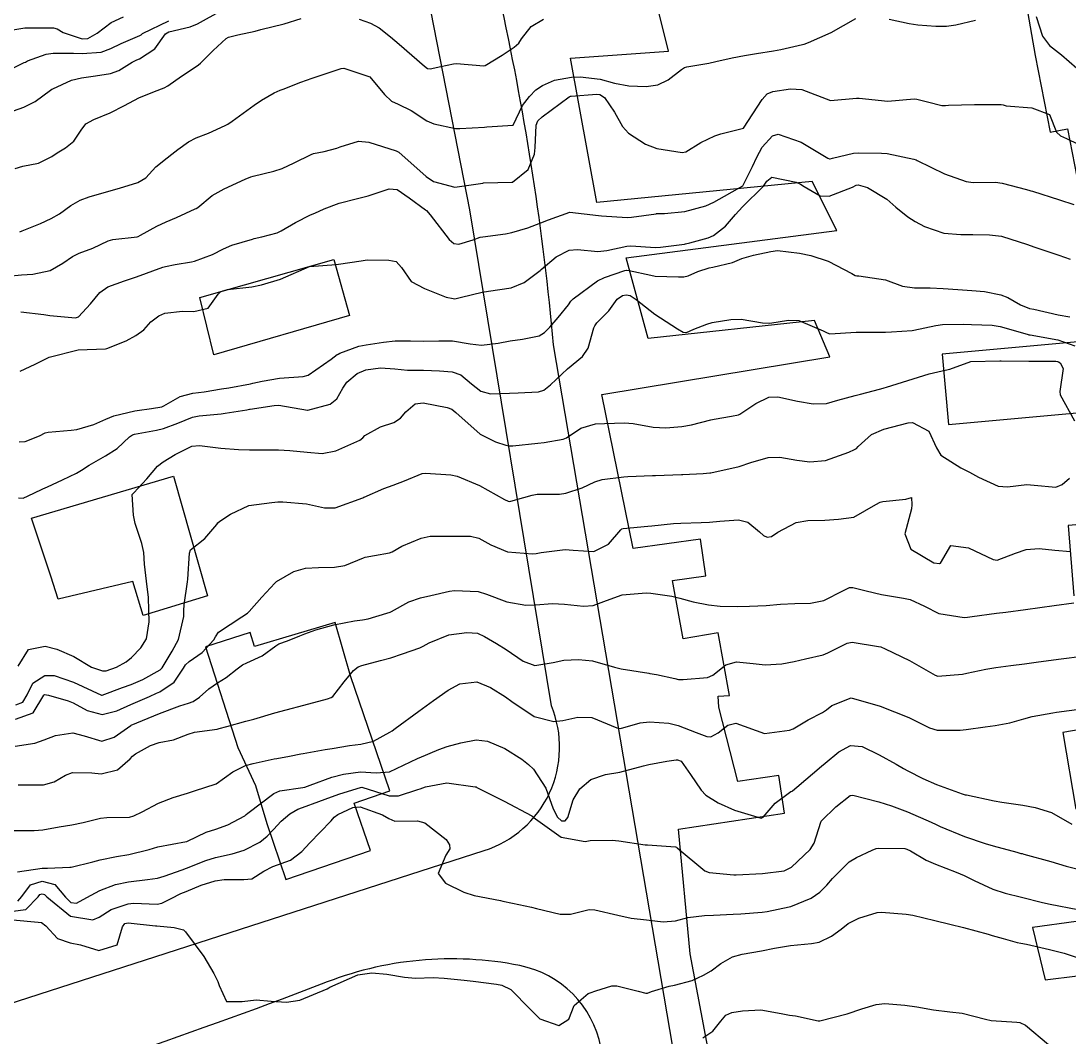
# Model space of a CAD drawing. Header units: metres. Extents: x 318500 to 325275, y 7408834 to 7428799.
# Drawn here: x 320734.7 to 320807.5, y 7424640.1 to 7424710.7 of the extents above; entities that cross this region are included whole.
import ezdxf

# ---------------------------------------------------------------- set-up
doc = ezdxf.new("R2010")
doc.units = ezdxf.units.M
doc.header["$MEASUREMENT"] = 0
for name, color, linetype in [('Curvas de Nivel 1m', 11, 'Continuous'), ('Curvas de Nivel 5m', 15, 'Continuous'), ('Edificações', 30, 'Continuous'), ('Vias Primárias', 230, 'Continuous')]:
    doc.layers.add(name, color=color, linetype=linetype)

msp = doc.modelspace()

# ---------------------------------------------------------------- linework, layer by layer
at = {"layer": 'Curvas de Nivel 1m', "flags": 128}
for points, elevation in [([(320733.321, 7424709.915), (320735.013, 7424710.186), (320736.692, 7424710.195), (320737.013, 7424710.19), (320737.254, 7424710.108), (320737.68, 7424709.86), (320739.004, 7424709.436), (320739.384, 7424709.454), (320740.037, 7424709.825), (320741.017, 7424710.558), (320741.87, 7424710.953)], 788), ([(320733.722, 7424707.155), (320734.978, 7424707.772), (320735.055, 7424707.813), (320735.207, 7424707.888), (320736.496, 7424708.367), (320736.988, 7424708.435), (320738.408, 7424708.43), (320738.988, 7424708.399), (320740.307, 7424708.503), (320740.994, 7424708.753), (320741.7, 7424709.102), (320743.008, 7424709.661), (320743.086, 7424709.711), (320743.192, 7424709.787), (320745.019, 7424710.68)], 789), ([(320734.342, 7424700.434), (320734.88, 7424700.58), (320735.968, 7424700.795), (320736.891, 7424701.248), (320737.256, 7424701.504), (320737.836, 7424701.856), (320738.424, 7424702.33), (320738.919, 7424703.09), (320739.242, 7424703.519), (320739.798, 7424703.827), (320740.935, 7424704.282), (320741.948, 7424704.792), (320742.945, 7424705.336), (320744.03, 7424705.774), (320744.695, 7424706.023), (320744.956, 7424706.17), (320745.895, 7424706.822), (320746.977, 7424707.548), (320747.088, 7424707.628), (320747.207, 7424707.737), (320748.091, 7424708.626), (320749.006, 7424709.454), (320749.168, 7424709.548), (320749.815, 7424709.698), (320751.013, 7424709.965), (320751.4, 7424710.063), (320753.018, 7424710.466), (320754.212, 7424710.833)], 791), ([(320734.675, 7424696.039), (320734.823, 7424696.087), (320736.099, 7424696.609), (320736.836, 7424696.944), (320737.418, 7424697.285), (320738.215, 7424697.85), (320738.854, 7424698.225), (320739.487, 7424698.461), (320740.86, 7424698.853), (320741.599, 7424699.066), (320742.867, 7424699.445), (320743.409, 7424699.782), (320744.112, 7424700.541), (320744.891, 7424701.175), (320745.228, 7424701.422), (320745.653, 7424701.749), (320746.372, 7424702.274), (320746.912, 7424702.547), (320747.774, 7424702.87), (320748.925, 7424703.406), (320749.122, 7424703.512), (320749.418, 7424703.703), (320750.941, 7424704.82), (320751.448, 7424705.172), (320752.338, 7424705.666), (320752.756, 7424705.859), (320752.954, 7424705.938), (320754.191, 7424706.412), (320754.966, 7424706.689), (320755.655, 7424706.934), (320756.976, 7424707.366), (320757.179, 7424707.396), (320758.968, 7424706.797), (320759.981, 7424705.565), (320760.478, 7424705.09), (320760.943, 7424704.888), (320761.842, 7424704.439), (320762.932, 7424703.733), (320763.419, 7424703.515), (320764.926, 7424703.202), (320765.231, 7424703.19), (320766.927, 7424703.299), (320767.086, 7424703.309), (320768.93, 7424703.44), (320769.585, 7424704.792), (320770.054, 7424705.429), (320770.5, 7424705.882), (320770.962, 7424706.197), (320771.807, 7424706.567), (320772.971, 7424706.765), (320773.572, 7424706.78), (320774.969, 7424706.618), (320775.956, 7424706.359), (320776.962, 7424706.165), (320778.17, 7424706.114), (320778.964, 7424706.234), (320779.68, 7424706.589), (320780.611, 7424707.286), (320780.825, 7424707.44), (320780.983, 7424707.481), (320782.509, 7424707.743), (320782.989, 7424707.84), (320784.14, 7424708.095), (320784.996, 7424708.266), (320785.818, 7424708.398), (320787.001, 7424708.583), (320787.515, 7424708.682), (320789.008, 7424709.026), (320789.127, 7424709.059), (320789.44, 7424709.174), (320791.017, 7424709.873), (320792.727, 7424710.825)], 792), ([(320758.233, 7424710.798), (320759.019, 7424710.504), (320759.629, 7424710.184), (320760.403, 7424709.559), (320761.002, 7424709.045), (320762.767, 7424707.523), (320762.978, 7424707.365), (320763.163, 7424707.333), (320763.913, 7424707.511), (320764.788, 7424707.697), (320764.983, 7424707.709), (320766.9, 7424707.552), (320766.982, 7424707.573), (320768.159, 7424708.286), (320769.001, 7424708.846), (320769.312, 7424709.13), (320769.497, 7424709.435), (320770.173, 7424710.274), (320771.024, 7424710.788)], 791), ([(320795.027, 7424710.781), (320796.432, 7424710.487), (320797.023, 7424710.387), (320798.269, 7424710.298), (320799.023, 7424710.306), (320799.654, 7424710.403), (320801.027, 7424710.723)], 792), ([(320805.249, 7424710.967), (320805.676, 7424709.62), (320806.17, 7424708.953), (320807, 7424708.304), (320808.599, 7424706.916)], 792), ([(320733.833, 7424692.957), (320734.782, 7424693.045), (320735.564, 7424693.101), (320736.785, 7424693.35), (320737.665, 7424693.857), (320738.322, 7424694.322), (320738.801, 7424694.549), (320739.729, 7424694.904), (320740.814, 7424695.405), (320741.127, 7424695.495), (320742.819, 7424695.692), (320742.897, 7424695.71), (320743.054, 7424695.786), (320744.178, 7424696.422), (320744.835, 7424696.729), (320745.559, 7424697.029), (320746.848, 7424697.619), (320746.925, 7424697.653), (320747.038, 7424697.728), (320748.035, 7424698.541), (320748.863, 7424699.016), (320750.308, 7424699.688), (320750.704, 7424699.851), (320750.873, 7424699.901), (320752.314, 7424700.23), (320752.881, 7424700.424), (320753.71, 7424700.825), (320754.897, 7424701.403), (320755.068, 7424701.457), (320755.802, 7424701.616), (320756.674, 7424701.833), (320756.905, 7424701.922), (320758.178, 7424702.32), (320758.91, 7424702.242), (320760.799, 7424701.654), (320760.901, 7424701.612), (320760.982, 7424701.549), (320762.875, 7424699.861), (320763.386, 7424699.515), (320764.866, 7424699.123), (320766.816, 7424699.417), (320766.87, 7424699.432), (320767.864, 7424699.455), (320768.837, 7424699.474), (320768.871, 7424699.486), (320769.962, 7424700.351), (320770.399, 7424701.425), (320770.453, 7424701.878), (320770.524, 7424703.424), (320770.634, 7424703.722), (320770.936, 7424704.012), (320772.817, 7424705.392), (320772.899, 7424705.442), (320772.951, 7424705.455), (320774.734, 7424705.582), (320774.953, 7424705.55), (320775.261, 7424705.357), (320775.959, 7424704.331), (320776.506, 7424703.344), (320776.923, 7424702.887), (320778.115, 7424702.119), (320778.907, 7424701.803), (320780.659, 7424701.528), (320780.905, 7424701.583), (320781.947, 7424702.237), (320782.922, 7424702.7), (320783.344, 7424702.833), (320784.93, 7424703.23), (320786.219, 7424705.211), (320786.561, 7424705.601), (320786.958, 7424705.764), (320788.189, 7424705.961), (320788.961, 7424705.914), (320790.95, 7424705.15), (320792.758, 7424705.317), (320792.953, 7424705.314), (320794.95, 7424705.1), (320796.772, 7424705.253), (320796.953, 7424705.244), (320797.703, 7424705.059), (320798.698, 7424704.795), (320798.948, 7424704.806), (320799.159, 7424704.827), (320800.948, 7424704.865), (320802.821, 7424704.864), (320802.949, 7424704.843), (320803.156, 7424704.78), (320804.947, 7424704.64), (320806.155, 7424704.165), (320806.641, 7424702.944), (320806.926, 7424702.683), (320807.351, 7424702.506), (320808.913, 7424701.748)], 793), ([(320734.749, 7424690.469), (320736.333, 7424690.287), (320736.745, 7424690.227), (320738.525, 7424690.061), (320738.744, 7424690.133), (320739.566, 7424691.02), (320740.233, 7424691.818), (320740.774, 7424692.206), (320741.942, 7424692.635), (320742.781, 7424692.904), (320744.594, 7424693.568), (320744.789, 7424693.625), (320745.447, 7424693.75), (320746.582, 7424693.944), (320746.794, 7424693.995), (320748.058, 7424694.46), (320748.807, 7424694.839), (320749.399, 7424695.113), (320750.818, 7424695.529), (320750.941, 7424695.556), (320751.464, 7424695.674), (320752.528, 7424695.96), (320752.827, 7424696.094), (320753.81, 7424696.671), (320754.844, 7424697.198), (320755.143, 7424697.328), (320755.793, 7424697.616), (320756.854, 7424698.014), (320758.109, 7424698.336), (320758.859, 7424698.525), (320760.312, 7424699.006), (320760.864, 7424698.96), (320761.713, 7424698.391), (320762.85, 7424697.563), (320762.901, 7424697.519), (320763.159, 7424697.203), (320764.485, 7424695.503), (320764.816, 7424695.212), (320765.145, 7424695.165), (320766.14, 7424695.48), (320766.642, 7424695.654), (320766.823, 7424695.692), (320768.387, 7424695.886), (320768.828, 7424695.974), (320769.949, 7424696.313), (320770.838, 7424696.649), (320771.385, 7424696.868), (320772.85, 7424697.39), (320774.847, 7424697.16), (320775.061, 7424697.144), (320776.845, 7424697.032), (320777.146, 7424697.035), (320778.85, 7424697.286), (320778.87, 7424697.29), (320779.438, 7424697.301), (320780.852, 7424697.439), (320782.292, 7424697.83), (320782.858, 7424698.088), (320784.87, 7424699.23), (320785.541, 7424700.57), (320785.856, 7424701.216), (320786.209, 7424701.912), (320786.922, 7424702.691), (320787.32, 7424702.8), (320788.916, 7424702.257), (320790.786, 7424701.152), (320790.899, 7424701.098), (320790.944, 7424701.105), (320791.105, 7424701.147), (320792.549, 7424701.481), (320792.906, 7424701.514), (320794.51, 7424701.5), (320794.905, 7424701.458), (320796.749, 7424701.072), (320796.899, 7424701.025), (320796.987, 7424700.98), (320798.885, 7424700.046), (320800.382, 7424699.521), (320800.877, 7424699.455), (320802.409, 7424699.465), (320802.876, 7424699.408), (320804.571, 7424698.964), (320804.809, 7424698.901), (320804.869, 7424698.884), (320804.982, 7424698.846), (320806.863, 7424698.24), (320807.851, 7424697.916)], 794), ([(320734.626, 7424681.445), (320735.039, 7424681.473), (320736.026, 7424681.876), (320736.435, 7424682.07), (320736.634, 7424682.123), (320738.231, 7424682.251), (320738.637, 7424682.315), (320739.8, 7424682.666), (320740.648, 7424683.034), (320741.203, 7424683.253), (320742.657, 7424683.612), (320742.811, 7424683.634), (320743.824, 7424683.773), (320744.534, 7424683.89), (320744.663, 7424683.953), (320745.806, 7424684.61), (320746.677, 7424684.835), (320747.47, 7424684.93), (320748.681, 7424685.121), (320749.178, 7424685.208), (320750.687, 7424685.482), (320750.848, 7424685.517), (320751.487, 7424685.668), (320752.692, 7424685.88), (320754.347, 7424685.98), (320754.695, 7424686.083), (320756.288, 7424687.188), (320756.709, 7424687.506), (320756.768, 7424687.541), (320756.886, 7424687.598), (320758.205, 7424688.098), (320758.719, 7424688.196), (320759.919, 7424688.365), (320760.724, 7424688.456), (320761.799, 7424688.459), (320762.724, 7424688.447), (320763.765, 7424688.469), (320764.724, 7424688.464), (320765.946, 7424688.257), (320766.72, 7424688.158), (320767.881, 7424688.294), (320768.725, 7424688.465), (320769.581, 7424688.578), (320770.731, 7424688.806), (320771.106, 7424689.043), (320771.461, 7424689.409), (320772.059, 7424690.092), (320772.763, 7424690.956), (320772.933, 7424691.222), (320773.087, 7424691.385), (320774.783, 7424692.619), (320775.275, 7424692.865), (320776.678, 7424693.341), (320776.765, 7424693.366), (320776.79, 7424693.37), (320776.979, 7424693.337), (320778.485, 7424693.012), (320778.786, 7424692.958), (320780.415, 7424692.915), (320780.786, 7424692.911), (320781.087, 7424692.977), (320781.756, 7424693.27), (320782.531, 7424693.525), (320782.795, 7424693.576), (320784.149, 7424693.891), (320784.804, 7424694.181), (320785.613, 7424694.413), (320786.812, 7424694.671), (320787.277, 7424694.732), (320788.81, 7424694.547), (320789.585, 7424694.392), (320790.803, 7424694.003), (320792.451, 7424693.125), (320792.672, 7424693.005), (320792.789, 7424692.973), (320792.935, 7424692.972), (320794.786, 7424692.703), (320795.967, 7424692.268), (320796.781, 7424692.131), (320797.869, 7424692.141), (320798.781, 7424692.102), (320799.794, 7424692.015), (320800.779, 7424691.954), (320801.654, 7424691.882), (320802.777, 7424691.665), (320803.27, 7424691.478), (320804.156, 7424690.969), (320804.766, 7424690.716), (320805.074, 7424690.649), (320806.76, 7424690.268), (320807.568, 7424690.118)], 796), ([(320734.575, 7424677.564), (320734.909, 7424677.553), (320735.639, 7424677.879), (320736.271, 7424678.187), (320736.587, 7424678.322), (320737.625, 7424678.824), (320738.601, 7424679.273), (320738.964, 7424679.475), (320739.474, 7424679.827), (320740.617, 7424680.49), (320741.43, 7424680.994), (320742.292, 7424681.793), (320742.486, 7424681.938), (320742.633, 7424681.988), (320744.15, 7424682.255), (320744.639, 7424682.367), (320745.649, 7424682.741), (320746.652, 7424683.164), (320747.112, 7424683.266), (320748.655, 7424683.398), (320748.93, 7424683.431), (320750.435, 7424683.683), (320750.629, 7424683.712), (320750.661, 7424683.715), (320752.337, 7424683.983), (320752.665, 7424683.988), (320754.636, 7424683.654), (320754.66, 7424683.653), (320756.212, 7424684.062), (320756.673, 7424684.435), (320757.102, 7424685.178), (320757.381, 7424685.593), (320758.083, 7424686.2), (320758.699, 7424686.456), (320759.725, 7424686.589), (320760.7, 7424686.517), (320761.589, 7424686.427), (320762.699, 7424686.424), (320763.818, 7424686.389), (320764.698, 7424686.303), (320765.299, 7424686.094), (320766.041, 7424685.48), (320766.683, 7424684.971), (320767.351, 7424684.789), (320768.681, 7424684.822), (320769.271, 7424684.844), (320770.682, 7424684.917), (320771.057, 7424685.042), (320771.521, 7424685.408), (320772.701, 7424686.516), (320773.729, 7424687.375), (320774.141, 7424687.946), (320774.536, 7424689.363), (320774.591, 7424689.513), (320774.745, 7424689.722), (320775.564, 7424690.545), (320776.147, 7424691.346), (320776.517, 7424691.598), (320776.773, 7424691.658), (320777.043, 7424691.606), (320777.477, 7424691.329), (320778.755, 7424690.32), (320780.342, 7424689.286), (320780.737, 7424689.069), (320780.968, 7424689.047), (320781.465, 7424689.273), (320782.382, 7424689.627), (320782.747, 7424689.73), (320784.038, 7424689.953), (320784.751, 7424689.972), (320786.239, 7424689.717), (320786.747, 7424689.68), (320788.044, 7424689.894), (320788.75, 7424689.873), (320790.458, 7424689.154), (320790.738, 7424689.009), (320790.925, 7424688.959), (320792.739, 7424689.053), (320792.802, 7424689.057), (320794.739, 7424689.062), (320794.778, 7424689.061), (320795.191, 7424689.093), (320796.624, 7424689.189), (320796.742, 7424689.206), (320798.264, 7424689.53), (320798.748, 7424689.586), (320800.161, 7424689.614), (320800.749, 7424689.6), (320802.193, 7424689.553), (320802.747, 7424689.462), (320804.448, 7424688.964), (320804.674, 7424688.896), (320804.739, 7424688.889), (320804.814, 7424688.884), (320806.736, 7424688.539), (320807.927, 7424688.118)], 797), ([(320734.564, 7424665.889), (320735.28, 7424667.039), (320736.441, 7424667.268), (320737.23, 7424667.067), (320738.431, 7424666.546), (320739.64, 7424665.822), (320740.416, 7424665.553), (320740.661, 7424665.563), (320741.387, 7424665.8), (320742.045, 7424666.174), (320742.43, 7424666.483), (320743.068, 7424667.153), (320743.458, 7424667.775), (320743.645, 7424668.956), (320743.632, 7424669.773), (320743.599, 7424670.658), (320743.476, 7424671.775), (320743.33, 7424672.966), (320743.277, 7424673.779), (320743.143, 7424674.387), (320742.675, 7424675.788), (320742.558, 7424676.351), (320742.469, 7424677.791), (320742.52, 7424677.852), (320742.582, 7424677.902), (320743.486, 7424678.888), (320744.231, 7424679.766), (320744.613, 7424680.069), (320745.453, 7424680.582), (320746.624, 7424681.154), (320747.15, 7424681.2), (320748.623, 7424681.013), (320749.858, 7424680.927), (320750.622, 7424680.901), (320751.864, 7424680.903), (320752.622, 7424680.892), (320753.422, 7424680.842), (320754.621, 7424680.725), (320755.656, 7424680.65), (320756.622, 7424680.819), (320758.289, 7424681.575), (320758.478, 7424681.727), (320758.635, 7424681.898), (320759.724, 7424682.483), (320760.649, 7424682.795), (320761.098, 7424683.099), (320761.466, 7424683.538), (320762.115, 7424684.082), (320762.67, 7424684.157), (320764.335, 7424683.833), (320764.663, 7424683.71), (320764.938, 7424683.496), (320766.638, 7424681.991), (320767.692, 7424681.454), (320768.414, 7424681.229), (320768.627, 7424681.173), (320768.895, 7424681.17), (320770.629, 7424681.356), (320771.07, 7424681.413), (320772.398, 7424681.629), (320772.635, 7424681.735), (320773.629, 7424682.392), (320774.65, 7424682.711), (320775.27, 7424682.734), (320776.652, 7424682.776), (320777.248, 7424682.734), (320778.647, 7424682.472), (320779.527, 7424682.417), (320780.648, 7424682.508), (320781.301, 7424682.623), (320782.656, 7424682.984), (320782.879, 7424683.034), (320784.077, 7424683.239), (320784.563, 7424683.33), (320784.662, 7424683.367), (320785.783, 7424684.103), (320786.68, 7424684.554), (320787.296, 7424684.579), (320788.676, 7424684.273), (320789.755, 7424684.082), (320790.675, 7424684.124), (320791.464, 7424684.353), (320792.683, 7424684.673), (320793.051, 7424684.75), (320794.365, 7424685.103), (320794.615, 7424685.176), (320794.691, 7424685.2), (320794.839, 7424685.245), (320796.698, 7424685.825), (320797.822, 7424686.174), (320798.703, 7424686.379), (320799.248, 7424686.491), (320800.71, 7424687.02), (320802.721, 7424687.075), (320802.808, 7424687.076), (320804.721, 7424687.062), (320806.616, 7424687.046), (320806.721, 7424687.032), (320806.79, 7424687.008), (320806.905, 7424686.937), (320807.113, 7424686.535), (320806.876, 7424684.937), (320806.918, 7424684.705), (320807.908, 7424682.921)], 798), ([(320734.383, 7424663.197), (320734.886, 7424663.384), (320735.171, 7424663.882), (320735.577, 7424664.704), (320736.41, 7424665.233), (320737.048, 7424665.222), (320738.404, 7424664.765), (320740.337, 7424663.864), (320740.391, 7424663.862), (320741.793, 7424664.402), (320742.402, 7424664.614), (320743.219, 7424664.966), (320744.418, 7424665.631), (320744.492, 7424665.686), (320744.544, 7424665.758), (320745.256, 7424666.929), (320745.688, 7424667.741), (320746.05, 7424669.321), (320746.059, 7424669.736), (320746.07, 7424670.142), (320746.306, 7424671.733), (320746.326, 7424671.91), (320746.451, 7424673.731), (320746.532, 7424673.962), (320747.508, 7424674.753), (320748.351, 7424675.712), (320748.43, 7424675.833), (320748.554, 7424675.955), (320749.294, 7424676.432), (320750.57, 7424677.028), (320752.17, 7424677.252), (320752.574, 7424677.279), (320752.927, 7424677.294), (320754.573, 7424677.148), (320755.827, 7424676.87), (320756.569, 7424676.872), (320758.488, 7424677.571), (320758.551, 7424677.6), (320758.581, 7424677.614), (320759.944, 7424678.202), (320760.593, 7424678.441), (320761.389, 7424678.747), (320762.606, 7424679.244), (320762.843, 7424679.281), (320764.605, 7424679.157), (320765.035, 7424679.062), (320766.594, 7424678.411), (320768.335, 7424677.444), (320768.578, 7424677.325), (320768.697, 7424677.32), (320769.087, 7424677.435), (320770.25, 7424677.758), (320770.586, 7424677.808), (320772.153, 7424677.83), (320772.587, 7424677.882), (320773.71, 7424678.257), (320774.6, 7424678.679), (320775.115, 7424678.843), (320776.605, 7424679.032), (320776.891, 7424679.05), (320778.607, 7424679.107), (320778.799, 7424679.115), (320780.608, 7424679.177), (320780.705, 7424679.183), (320782.129, 7424679.265), (320782.576, 7424679.295), (320782.61, 7424679.296), (320782.657, 7424679.306), (320784.615, 7424679.743), (320785.42, 7424680.02), (320786.622, 7424680.374), (320787.437, 7424680.376), (320788.62, 7424680.184), (320789.516, 7424680.064), (320790.62, 7424680.157), (320792.238, 7424680.73), (320792.637, 7424680.913), (320792.762, 7424680.995), (320792.871, 7424681.118), (320793.798, 7424681.959), (320794.652, 7424682.322), (320796.364, 7424682.781), (320796.657, 7424682.801), (320797.788, 7424682.19), (320798.309, 7424681.045), (320798.632, 7424680.524), (320799.999, 7424679.647), (320800.615, 7424679.345), (320801.244, 7424679.01), (320802.601, 7424678.382), (320803.241, 7424678.339), (320804.603, 7424678.498), (320805.103, 7424678.455), (320806.601, 7424678.312), (320807.04, 7424678.497), (320807.562, 7424678.926)], 799), ([(320734.346, 7424660.323), (320735.702, 7424660.525), (320736.353, 7424660.756), (320737.151, 7424661.065), (320738.361, 7424661.263), (320739.146, 7424661.04), (320740.353, 7424660.673), (320741.216, 7424660.942), (320742.37, 7424661.771), (320742.405, 7424661.789), (320744.378, 7424662.584), (320745.783, 7424663.138), (320746.386, 7424663.317), (320746.695, 7424663.419), (320747.139, 7424663.723), (320747.801, 7424664.314), (320748.405, 7424664.729), (320749.007, 7424665.105), (320749.757, 7424665.69), (320750.137, 7424665.972), (320750.427, 7424666.117), (320751.496, 7424666.602), (320752.445, 7424667.303), (320752.659, 7424667.436), (320753.262, 7424667.642), (320754.104, 7424667.983), (320754.455, 7424668.134), (320755.234, 7424668.395), (320756.462, 7424668.756), (320757.908, 7424669.022), (320758.465, 7424669.096), (320758.857, 7424669.175), (320760.15, 7424669.553), (320760.388, 7424669.634), (320760.472, 7424669.68), (320761.676, 7424670.338), (320762.486, 7424670.615), (320763.213, 7424670.785), (320764.494, 7424671.08), (320764.854, 7424671.127), (320766.494, 7424671.055), (320767.064, 7424670.889), (320768.483, 7424670.338), (320769.801, 7424670.106), (320770.481, 7424670.134), (320771.65, 7424670.235), (320772.482, 7424670.191), (320773.802, 7424670.048), (320774.481, 7424670.1), (320775.4, 7424670.442), (320776.495, 7424670.825), (320778.164, 7424670.982), (320778.496, 7424670.955), (320779.94, 7424670.734), (320780.493, 7424670.603), (320781.419, 7424670.343), (320782.489, 7424670.144), (320783.295, 7424670.055), (320784.488, 7424670.015), (320785.325, 7424670.054), (320786.489, 7424670.102), (320787.499, 7424670.181), (320788.491, 7424670.241), (320789.58, 7424670.253), (320790.493, 7424670.434), (320791.868, 7424671.129), (320792.282, 7424671.345), (320792.503, 7424671.345), (320793.434, 7424671.111), (320794.497, 7424670.85), (320796.018, 7424670.6), (320796.494, 7424670.504), (320797.481, 7424670.046), (320798.485, 7424669.529), (320800.236, 7424669.269), (320800.483, 7424669.283), (320800.794, 7424669.326), (320802.486, 7424669.549), (320803.141, 7424669.635), (320804.489, 7424669.818), (320805.486, 7424669.954), (320806.492, 7424670.093), (320807.847, 7424670.273)], 801), ([(320734.56, 7424657.634), (320736.308, 7424657.64), (320737.059, 7424657.859), (320737.848, 7424658.316), (320738.32, 7424658.492), (320739.675, 7424658.465), (320740.319, 7424658.409), (320741.447, 7424658.675), (320742.335, 7424659.439), (320742.5, 7424659.625), (320742.71, 7424659.784), (320743.741, 7424660.377), (320744.352, 7424660.582), (320745.334, 7424660.766), (320746.361, 7424661.149), (320746.801, 7424661.288), (320748.367, 7424661.518), (320748.52, 7424661.556), (320749.052, 7424661.7), (320750.374, 7424662.058), (320750.914, 7424662.211), (320752.38, 7424662.63), (320753.172, 7424662.852), (320754.385, 7424663.175), (320756.044, 7424663.605), (320756.295, 7424663.698), (320756.393, 7424663.778), (320757.192, 7424664.804), (320757.85, 7424665.579), (320758.172, 7424665.826), (320758.425, 7424665.935), (320759.71, 7424666.278), (320760.434, 7424666.463), (320761.249, 7424666.727), (320762.445, 7424667.158), (320762.685, 7424667.277), (320763.086, 7424667.51), (320764.456, 7424668.049), (320765.71, 7424668.225), (320766.457, 7424668.165), (320766.943, 7424667.951), (320767.766, 7424667.45), (320768.444, 7424667.029), (320769.629, 7424666.231), (320770.428, 7424665.931), (320771.698, 7424666.134), (320772.434, 7424666.291), (320773.459, 7424666.351), (320774.433, 7424666.248), (320775.963, 7424665.809), (320776.425, 7424665.686), (320778.341, 7424665.392), (320778.421, 7424665.379), (320778.875, 7424665.303), (320780.153, 7424665.02), (320780.417, 7424664.955), (320780.74, 7424664.954), (320782.418, 7424665.084), (320782.779, 7424665.255), (320783.689, 7424665.984), (320784.434, 7424666.187), (320785.587, 7424666.059), (320786.432, 7424665.971), (320787.576, 7424666.045), (320788.435, 7424666.208), (320789.225, 7424666.381), (320790.443, 7424666.663), (320790.785, 7424666.805), (320791.427, 7424667.135), (320792.111, 7424667.469), (320792.456, 7424667.536), (320794.302, 7424667.252), (320794.452, 7424667.212), (320794.751, 7424667.095), (320796.438, 7424666.285), (320798.22, 7424665.246), (320798.422, 7424665.183), (320800.114, 7424665.333), (320800.426, 7424665.39), (320801.753, 7424665.677), (320802.432, 7424665.791), (320803.482, 7424665.926), (320804.436, 7424666.053), (320805.232, 7424666.158), (320806.441, 7424666.32), (320806.983, 7424666.391), (320808.445, 7424666.573)], 802), ([(320734.269, 7424654.47), (320735.677, 7424654.468), (320736.27, 7424654.524), (320737.394, 7424654.732), (320738.275, 7424654.866), (320739.072, 7424655.034), (320740.283, 7424655.333), (320740.716, 7424655.373), (320742.284, 7424655.405), (320742.586, 7424655.485), (320743.159, 7424655.777), (320744.296, 7424656.381), (320745.321, 7424656.765), (320746.303, 7424657.065), (320746.81, 7424657.22), (320748.31, 7424657.71), (320749.467, 7424658.548), (320750.329, 7424658.98), (320750.869, 7424659.135), (320752.337, 7424659.447), (320752.508, 7424659.479), (320753.388, 7424659.64), (320754.182, 7424659.792), (320754.343, 7424659.82), (320755.866, 7424660.088), (320756.349, 7424660.167), (320757.569, 7424660.364), (320758.354, 7424660.473), (320759.232, 7424660.686), (320760.366, 7424661.294), (320760.522, 7424661.393), (320760.741, 7424661.544), (320762.382, 7424662.753), (320763.388, 7424663.505), (320764.407, 7424664.222), (320765.231, 7424664.663), (320766.413, 7424664.791), (320767.354, 7424664.401), (320768.403, 7424663.761), (320768.84, 7424663.436), (320770.385, 7424662.391), (320771.742, 7424662.037), (320772.381, 7424662.102), (320773.417, 7424662.342), (320774.384, 7424662.318), (320776.114, 7424661.603), (320776.373, 7424661.564), (320777.747, 7424661.952), (320778.381, 7424662.026), (320779.743, 7424661.927), (320780.377, 7424661.758), (320781.635, 7424661.267), (320782.366, 7424660.992), (320782.651, 7424660.97), (320783.157, 7424661.248), (320783.836, 7424661.78), (320784.38, 7424661.926), (320786.37, 7424661.2), (320788.122, 7424661.434), (320788.375, 7424661.532), (320789.399, 7424662.15), (320790.393, 7424662.659), (320790.69, 7424662.851), (320791.046, 7424663.14), (320792.406, 7424663.674), (320794.4, 7424663.1), (320796.389, 7424662.309), (320797.832, 7424661.594), (320798.376, 7424661.432), (320799.96, 7424661.441), (320800.377, 7424661.494), (320801.706, 7424661.674), (320802.382, 7424661.76), (320803.421, 7424661.938), (320804.389, 7424662.228), (320804.953, 7424662.393), (320806.396, 7424662.644), (320806.654, 7424662.678), (320808.4, 7424662.91)], 803), ([(320734.517, 7424651.597), (320736.23, 7424651.849), (320736.602, 7424651.864), (320738.153, 7424651.919), (320738.231, 7424651.928), (320739.751, 7424652.303), (320740.239, 7424652.437), (320741.38, 7424652.662), (320742.245, 7424652.8), (320743.644, 7424653.162), (320744.256, 7424653.33), (320746.232, 7424653.703), (320746.26, 7424653.713), (320746.303, 7424653.73), (320747.62, 7424654.367), (320748.273, 7424654.57), (320749.111, 7424654.864), (320750.287, 7424655.496), (320750.388, 7424655.579), (320750.5, 7424655.677), (320752.304, 7424657.047), (320752.729, 7424657.223), (320754.317, 7424657.454), (320754.46, 7424657.486), (320754.819, 7424657.623), (320756.326, 7424658.168), (320757.135, 7424658.395), (320758.33, 7424658.545), (320759.417, 7424658.471), (320760.33, 7424658.548), (320762.294, 7424659.476), (320762.34, 7424659.497), (320762.397, 7424659.519), (320763.762, 7424660.085), (320764.352, 7424660.298), (320765.281, 7424660.556), (320766.359, 7424660.756), (320767.153, 7424660.663), (320768.351, 7424660.17), (320769.523, 7424659.422), (320769.985, 7424659.064), (320770.333, 7424658.72), (320771.203, 7424657.401), (320771.712, 7424655.982), (320772.01, 7424655.393), (320772.286, 7424655.149), (320772.539, 7424655.134), (320772.72, 7424655.384), (320773.082, 7424656.604), (320773.552, 7424657.372), (320774.327, 7424658.018), (320775.326, 7424658.354), (320776.332, 7424658.532), (320777.979, 7424658.958), (320778.337, 7424659.051), (320779.587, 7424659.291), (320780.245, 7424659.378), (320780.341, 7424659.376), (320780.594, 7424659.277), (320781.237, 7424658.365), (320781.972, 7424657.263), (320782.315, 7424656.934), (320783.153, 7424656.401), (320784.3, 7424655.883), (320786.153, 7424655.341), (320786.293, 7424655.402), (320787.117, 7424656.382), (320788.215, 7424657.181), (320788.288, 7424657.212), (320788.32, 7424657.226), (320788.62, 7424657.472), (320790.338, 7424658.93), (320790.596, 7424659.146), (320791.54, 7424659.945), (320792.359, 7424660.385), (320793.17, 7424660.3), (320794.349, 7424659.73), (320795.52, 7424659.082), (320796.039, 7424658.776), (320796.335, 7424658.617), (320797.367, 7424658.091), (320798.326, 7424657.658), (320800.111, 7424657.022), (320800.319, 7424656.96), (320800.396, 7424656.941), (320802.313, 7424656.536), (320802.849, 7424656.444), (320804.309, 7424656.243), (320805.182, 7424656.076), (320806.302, 7424655.716), (320807.717, 7424654.919)], 804), ([(320734.195, 7424648.883), (320735.08, 7424648.998), (320735.938, 7424649.873), (320736.058, 7424650.025), (320736.212, 7424650.072), (320736.377, 7424650.033), (320736.551, 7424649.865), (320738.19, 7424648.522), (320739.739, 7424648.264), (320740.19, 7424648.469), (320741.009, 7424648.991), (320742.204, 7424649.389), (320742.569, 7424649.42), (320744.204, 7424649.369), (320744.539, 7424649.421), (320745.176, 7424649.746), (320745.857, 7424650.093), (320746.218, 7424650.25), (320747.256, 7424650.689), (320748.229, 7424650.989), (320748.849, 7424651.083), (320750.231, 7424651.081), (320750.784, 7424651.119), (320751.611, 7424651.659), (320752.243, 7424651.985), (320753.464, 7424652.421), (320754.254, 7424653.026), (320754.804, 7424653.622), (320755.529, 7424654.353), (320756.283, 7424655.153), (320756.487, 7424655.397), (320756.758, 7424655.593), (320757.797, 7424656.078), (320758.298, 7424656.107), (320759.844, 7424655.554), (320760.286, 7424655.305), (320760.717, 7424655.111), (320762.285, 7424655.154), (320762.787, 7424655.008), (320764.266, 7424653.857), (320764.494, 7424653.488), (320764.535, 7424653.209), (320764.253, 7424652.77), (320763.715, 7424651.498), (320764.23, 7424650.822), (320765.5, 7424650.198), (320766.217, 7424649.969), (320768.043, 7424649.612), (320768.212, 7424649.58), (320768.877, 7424649.43), (320770.206, 7424649.154), (320770.54, 7424649.071), (320772.199, 7424648.673), (320772.902, 7424648.677), (320774.204, 7424648.979), (320774.585, 7424648.973), (320776.199, 7424648.589), (320777.119, 7424648.398), (320778.194, 7424648.27), (320779.343, 7424648.142), (320780.194, 7424648.202), (320781.045, 7424648.424), (320782.2, 7424648.582), (320782.846, 7424648.604), (320784.202, 7424648.666), (320784.734, 7424648.69), (320786.204, 7424648.797), (320786.553, 7424648.848), (320788.097, 7424649.181), (320788.191, 7424649.2), (320788.21, 7424649.206), (320789.607, 7424649.771), (320790.226, 7424650.194), (320790.704, 7424650.672), (320791.11, 7424651.137), (320792.252, 7424652.289), (320792.761, 7424652.608), (320793.86, 7424653.104), (320794.14, 7424653.223), (320794.262, 7424653.238), (320796.119, 7424653.215), (320796.262, 7424653.189), (320796.507, 7424653.066), (320797.607, 7424652.403), (320798.251, 7424652.139), (320799.679, 7424651.592), (320800.243, 7424651.348), (320800.47, 7424651.245), (320800.941, 7424651.009), (320802.231, 7424650.409), (320803.081, 7424650.123), (320804.223, 7424649.849), (320805.689, 7424649.474), (320806.216, 7424649.353), (320808.139, 7424648.983)], 806), ([(320734.186, 7424648.277), (320735.937, 7424648.119), (320736.183, 7424648.098), (320736.473, 7424647.866), (320737.296, 7424646.978), (320738.168, 7424646.667), (320738.872, 7424646.534), (320740.163, 7424646.147), (320741.42, 7424646.545), (320741.8, 7424647.794), (320741.966, 7424648.009), (320742.184, 7424648.055), (320744.085, 7424647.858), (320744.181, 7424647.848), (320745.379, 7424647.742), (320746.034, 7424647.588), (320746.177, 7424647.435), (320747.451, 7424645.717), (320748.143, 7424644.548), (320748.43, 7424644.001), (320748.516, 7424643.704), (320749.016, 7424642.599), (320750.114, 7424642.602), (320751.07, 7424642.711), (320752.115, 7424642.636), (320753.189, 7424642.564), (320754.116, 7424642.699), (320756.001, 7424643.475), (320756.129, 7424643.562), (320756.191, 7424643.599), (320758.143, 7424644.445), (320759.111, 7424644.595), (320760.144, 7424644.499), (320761.381, 7424644.292), (320762.141, 7424644.23), (320763.38, 7424644.263), (320764.141, 7424644.234), (320765.532, 7424644.083), (320766.138, 7424644.015), (320767.774, 7424643.807), (320768.134, 7424643.731), (320768.761, 7424643.431), (320770.11, 7424642.063), (320770.769, 7424641.403), (320772.095, 7424640.94), (320772.8, 7424641.38), (320773.165, 7424642.323), (320774.127, 7424643.154), (320774.276, 7424643.209), (320774.667, 7424643.352), (320775.779, 7424643.691), (320776.135, 7424643.692), (320777.614, 7424643.315), (320778.128, 7424643.182), (320778.251, 7424643.185), (320778.527, 7424643.304), (320779.747, 7424643.675), (320780.137, 7424643.735), (320781.347, 7424644.063), (320782.148, 7424644.441), (320782.666, 7424644.738), (320783.338, 7424645.242), (320784.165, 7424645.703), (320784.826, 7424645.88), (320786.169, 7424646.115), (320787.062, 7424646.301), (320788.173, 7424646.496), (320789.648, 7424646.631), (320790.176, 7424646.729), (320791.039, 7424647.137), (320791.696, 7424647.618), (320792.193, 7424648.014), (320792.916, 7424648.396), (320794.205, 7424648.786), (320794.49, 7424648.812), (320796.204, 7424648.672), (320796.672, 7424648.593), (320798.198, 7424648.222), (320799.252, 7424647.971), (320800.191, 7424647.739), (320801.903, 7424647.275), (320802.183, 7424647.196), (320802.939, 7424646.979), (320803.916, 7424646.702), (320804.177, 7424646.649), (320804.559, 7424646.574), (320806.173, 7424646.203), (320807.195, 7424645.949), (320808.167, 7424645.628)], 807), ([(320782.088, 7424640.077), (320782.783, 7424640.554), (320783.353, 7424641.237), (320783.682, 7424641.661), (320784.109, 7424641.835), (320784.86, 7424641.967), (320786.113, 7424642.037), (320787.534, 7424641.761), (320788.107, 7424641.654), (320788.536, 7424641.603), (320790.102, 7424641.263), (320790.22, 7424641.266), (320792.11, 7424641.757), (320793.13, 7424642.095), (320794.12, 7424642.404), (320794.743, 7424642.468), (320796.119, 7424642.349), (320796.948, 7424642.227), (320798.115, 7424642.024), (320799.255, 7424641.886), (320800.112, 7424641.791), (320801.723, 7424641.379), (320802.105, 7424641.296), (320803.888, 7424641.179), (320804.103, 7424641.139), (320804.492, 7424640.956), (320806.087, 7424639.62)], 808)]:
    msp.add_lwpolyline(points, dxfattribs=dict(at, elevation=elevation))
at = {"layer": 'Curvas de Nivel 5m', "flags": 128}
for points, elevation in [([(320733.029, 7424704.016), (320734.938, 7424704.683), (320735.742, 7424705.082), (320736.81, 7424705.871), (320736.895, 7424705.927), (320736.951, 7424705.96), (320738.254, 7424706.557), (320738.963, 7424706.725), (320739.935, 7424706.856), (320740.968, 7424707.025), (320741.545, 7424707.23), (320742.476, 7424707.795), (320742.803, 7424707.971), (320742.984, 7424708.044), (320744.041, 7424708.728), (320744.784, 7424709.763), (320745.011, 7424709.9), (320746.497, 7424710.264), (320747.017, 7424710.472), (320748.716, 7424711.404)], 790), ([(320734.695, 7424686.367), (320735.726, 7424686.853), (320736.704, 7424687.319), (320738.71, 7424687.84), (320740.61, 7424687.913), (320740.712, 7424687.928), (320742.064, 7424688.453), (320742.726, 7424688.824), (320743.286, 7424689.227), (320743.776, 7424689.774), (320744.313, 7424690.2), (320744.749, 7424690.373), (320745.975, 7424690.518), (320746.752, 7424690.507), (320747.744, 7424690.731), (320748.447, 7424691.713), (320748.612, 7424691.871), (320748.772, 7424691.942), (320749.087, 7424692.019), (320750.775, 7424692.22), (320751.443, 7424692.34), (320752.781, 7424692.752), (320754.79, 7424693.63), (320756.627, 7424693.767), (320756.793, 7424693.778), (320758.365, 7424694.016), (320758.798, 7424694.085), (320760.286, 7424694.069), (320760.796, 7424693.966), (320761.178, 7424693.544), (320761.838, 7424692.592), (320762.776, 7424692.097), (320764.278, 7424691.505), (320764.768, 7424691.392), (320764.879, 7424691.388), (320765.328, 7424691.492), (320766.774, 7424691.834), (320767.218, 7424691.906), (320768.777, 7424692.152), (320769.698, 7424692.513), (320770.789, 7424693.34), (320770.876, 7424693.419), (320771.92, 7424694.287), (320772.81, 7424694.753), (320773.39, 7424694.802), (320774.81, 7424694.669), (320775.423, 7424694.742), (320776.816, 7424695.045), (320777.091, 7424695.061), (320778.815, 7424694.95), (320779.16, 7424694.96), (320780.819, 7424695.18), (320780.902, 7424695.196), (320781.184, 7424695.276), (320782.466, 7424695.623), (320782.828, 7424695.765), (320783.673, 7424696.412), (320784.371, 7424697.237), (320784.855, 7424697.755), (320786.304, 7424699.208), (320786.542, 7424699.538), (320786.879, 7424699.831), (320788.576, 7424699.482), (320788.872, 7424699.338), (320789.125, 7424699.176), (320790.234, 7424698.529), (320790.864, 7424698.503), (320792.478, 7424699.126), (320792.732, 7424699.263), (320792.872, 7424699.284), (320793.535, 7424699.113), (320794.862, 7424698.297), (320795.502, 7424697.736), (320796.318, 7424697.078), (320796.845, 7424696.741), (320797.494, 7424696.406), (320798.834, 7424695.944), (320800.016, 7424695.845), (320800.832, 7424695.852), (320802.008, 7424695.827), (320802.831, 7424695.724), (320804.641, 7424695.145), (320804.822, 7424695.075), (320805.154, 7424694.957), (320806.812, 7424694.409), (320807.606, 7424694.13)], 795), ([(320734.373, 7424662.193), (320735.605, 7424662.65), (320736.341, 7424663.87), (320736.358, 7424663.903), (320736.391, 7424663.916), (320736.67, 7424663.866), (320738.016, 7424663.475), (320738.385, 7424663.341), (320739.357, 7424662.802), (320740.377, 7424662.518), (320741.405, 7424662.774), (320742.384, 7424663.209), (320743.679, 7424663.771), (320744.161, 7424663.996), (320744.395, 7424664.105), (320745.389, 7424664.761), (320746.046, 7424665.736), (320746.182, 7424665.975), (320746.427, 7424666.207), (320747.334, 7424666.824), (320748.143, 7424667.713), (320748.252, 7424667.912), (320748.455, 7424668.236), (320750.082, 7424669.302), (320750.469, 7424669.568), (320750.593, 7424669.678), (320751.477, 7424670.673), (320752.382, 7424671.652), (320752.438, 7424671.714), (320752.502, 7424671.763), (320753.704, 7424672.446), (320754.516, 7424672.672), (320755.398, 7424672.736), (320756.517, 7424672.756), (320757.239, 7424672.869), (320758.528, 7424673.405), (320758.651, 7424673.446), (320759.3, 7424673.562), (320760.338, 7424673.746), (320760.533, 7424673.823), (320761.202, 7424674.205), (320762.542, 7424674.76), (320763.163, 7424674.895), (320764.544, 7424674.91), (320765.966, 7424674.901), (320766.543, 7424674.776), (320767.384, 7424674.302), (320768.534, 7424673.823), (320770.268, 7424673.687), (320770.533, 7424673.709), (320770.881, 7424673.762), (320772.536, 7424673.973), (320773.088, 7424673.934), (320774.535, 7424673.842), (320775.541, 7424674.349), (320776.412, 7424675.341), (320776.478, 7424675.414), (320776.552, 7424675.447), (320778.276, 7424675.592), (320778.555, 7424675.615), (320780.062, 7424675.783), (320780.558, 7424675.813), (320781.979, 7424675.846), (320782.559, 7424675.882), (320783.265, 7424675.954), (320784.568, 7424676.029), (320785.212, 7424675.866), (320786.034, 7424675.208), (320786.305, 7424674.953), (320786.554, 7424674.832), (320786.861, 7424674.892), (320787.295, 7424675.193), (320788.567, 7424675.854), (320789.38, 7424675.98), (320790.569, 7424676.01), (320791.508, 7424676.074), (320792.571, 7424676.226), (320794.107, 7424677.105), (320794.411, 7424677.273), (320794.583, 7424677.31), (320796.19, 7424677.472), (320796.588, 7424677.585), (320796.615, 7424677.069), (320796.577, 7424676.807), (320796.115, 7424675.077), (320796.544, 7424674.001), (320798.141, 7424673.046), (320798.529, 7424673.002), (320798.562, 7424673.007), (320798.587, 7424673.039), (320799.315, 7424674.265), (320800.546, 7424674.089), (320802.253, 7424673.275), (320802.534, 7424673.239), (320803.796, 7424673.716), (320804.545, 7424673.972), (320805.446, 7424674.052), (320806.545, 7424673.929), (320807.633, 7424673.834)], 800), ([(320734.523, 7424649.569), (320734.806, 7424649.884), (320735.401, 7424650.695), (320736.221, 7424650.953), (320737.098, 7424650.736), (320737.836, 7424649.846), (320738.205, 7424649.479), (320738.6, 7424649.439), (320739.328, 7424649.823), (320740.215, 7424650.316), (320741.305, 7424650.714), (320742.221, 7424650.9), (320743.532, 7424651.073), (320744.231, 7424651.176), (320744.685, 7424651.302), (320745.937, 7424651.735), (320746.241, 7424651.848), (320747.578, 7424652.385), (320748.249, 7424652.595), (320749.415, 7424652.856), (320750.254, 7424653.098), (320751.334, 7424653.664), (320751.841, 7424654.081), (320752.274, 7424654.551), (320752.809, 7424655.118), (320753.409, 7424655.639), (320753.976, 7424655.95), (320754.297, 7424656.07), (320755.435, 7424656.482), (320756.308, 7424656.803), (320756.892, 7424657.011), (320758.318, 7424657.469), (320758.418, 7424657.47), (320760.31, 7424656.884), (320760.968, 7424656.882), (320762.317, 7424657.327), (320762.46, 7424657.376), (320762.845, 7424657.512), (320764.323, 7424657.776), (320766.286, 7424657.505), (320766.32, 7424657.502), (320766.345, 7424657.494), (320766.409, 7424657.469), (320768.306, 7424656.509), (320770.217, 7424655.485), (320770.29, 7424655.434), (320770.314, 7424655.41), (320772.269, 7424654.008), (320773.92, 7424653.711), (320774.266, 7424653.77), (320775.811, 7424653.8), (320776.266, 7424653.745), (320778.087, 7424653.488), (320778.262, 7424653.469), (320780.208, 7424653.334), (320780.261, 7424653.316), (320780.318, 7424653.279), (320782.244, 7424651.673), (320782.541, 7424651.554), (320784.242, 7424651.397), (320784.413, 7424651.399), (320786.243, 7424651.486), (320787.749, 7424651.681), (320788.247, 7424651.922), (320789.556, 7424653.161), (320789.825, 7424653.599), (320790.289, 7424655.055), (320790.316, 7424655.123), (320790.329, 7424655.149), (320791.334, 7424656.105), (320792.317, 7424656.892), (320792.506, 7424656.929), (320794.31, 7424656.461), (320795.2, 7424656.193), (320796.3, 7424655.765), (320797.943, 7424655.045), (320798.288, 7424654.886), (320798.569, 7424654.754), (320800.275, 7424654.047), (320801.699, 7424653.568), (320802.266, 7424653.409), (320803.905, 7424652.965), (320804.186, 7424652.888), (320804.259, 7424652.87), (320804.379, 7424652.839), (320806.254, 7424652.317), (320807.323, 7424651.997), (320808.249, 7424651.777)], 805)]:
    msp.add_lwpolyline(points, dxfattribs=dict(at, elevation=elevation))
at = {"layer": 'Edificações'}
for points in [[(320803.62, 7424717.183), (320805.179, 7424708.266), (320806.211, 7424702.944), (320807.412, 7424703.177), (320808.057, 7424699.854)], [(320783.58, 7424633.384), (320781.213, 7424645.916), (320780.402, 7424654.573), (320787.766, 7424655.672), (320787.375, 7424658.294), (320784.521, 7424657.868), (320783.206, 7424663.032), (320783.157, 7424663.787), (320783.939, 7424663.838), (320783.15, 7424668.205), (320780.73, 7424667.768), (320779.995, 7424671.836), (320782.294, 7424672.158), (320781.939, 7424674.698), (320777.263, 7424674.044), (320775.071, 7424684.735), (320790.905, 7424687.361), (320789.838, 7424689.872), (320778.289, 7424688.619), (320776.764, 7424694.224), (320791.393, 7424696.126), (320789.678, 7424699.513), (320774.741, 7424698.072), (320772.897, 7424708.079), (320779.711, 7424708.576), (320778.754, 7424712.399)], [(320808.633, 7424688.444), (320798.715, 7424687.54), (320799.161, 7424682.644), (320809.342, 7424683.572)], [(320810.991, 7424675.936), (320807.471, 7424675.652), (320807.865, 7424670.773)], [(320811.512, 7424662.044), (320807.083, 7424661.283), (320807.997, 7424655.963)], [(320820.151, 7424649.821), (320804.988, 7424647.742), (320805.863, 7424644.113), (320808.113, 7424644.396)]]:
    msp.add_lwpolyline(points, dxfattribs=at)
for points in [[(320748.13, 7424687.493), (320747.166, 7424691.476), (320756.473, 7424694.102), (320757.569, 7424690.219)], [(320736.825, 7424672.124), (320735.48, 7424676.154), (320745.34, 7424679.058), (320747.694, 7424670.761), (320743.233, 7424669.397), (320742.514, 7424671.749), (320737.343, 7424670.536)], [(320750.973, 7424667.245), (320750.659, 7424668.218), (320747.556, 7424667.215), (320749.801, 7424660.234), (320751.036, 7424657.598), (320751.811, 7424654.958), (320753.142, 7424651.066), (320759.022, 7424653.077), (320757.893, 7424656.377), (320760.366, 7424657.223), (320757.631, 7424665.219), (320756.555, 7424668.908)]]:
    msp.add_lwpolyline(points, close=True, dxfattribs=at)
at = {"layer": 'Vias Primárias'}
for points in [[(320697, 7424630.535), (320766.922, 7424653.074, 0.43719), (320771.586, 7424663.121), (320765.918, 7424697.555), (320760.552, 7424725.016, 0.253714), (320750.927, 7424736.679, 0.022645), (320708.692, 7424751.555, 0.153998), (320683.868, 7424751.252, 0.031661), (320612.211, 7424729.663, -0.166705)], [(320763.382, 7424576.891), (320779.531, 7424580.013, 0.432352), (320785.28, 7424589.107), (320778.909, 7424619.344), (320775.012, 7424639.445, 0.304753), (320769.382, 7424645.101, 0.145923), (320755.597, 7424643.804, -0.021621), (320726.346, 7424633.995, 0.016188), (320701.96, 7424625.801, -0.838541)]]:
    msp.add_lwpolyline(points, format="xyb", dxfattribs=at)
msp.add_lwpolyline([(320797.764, 7424587.248), (320824.55, 7424591.284, 0.378177), (320831.134, 7424599.13), (320826.195, 7424626.298), (320819.307, 7424665.156), (320813.244, 7424696.528), (320810.022, 7424714.979, 0.353569), (320802.24, 7424721.779), (320777.014, 7424728.294, 0.417697), (320768.26, 7424723.063, 0.114374), (320768.11, 7424711.63, -0.031293), (320771.705, 7424688.177), (320780.799, 7424634.662), (320789.14, 7424590.423, 0.29209)], format="xyb", close=True, dxfattribs=at)

doc.saveas('drawing.dxf')
